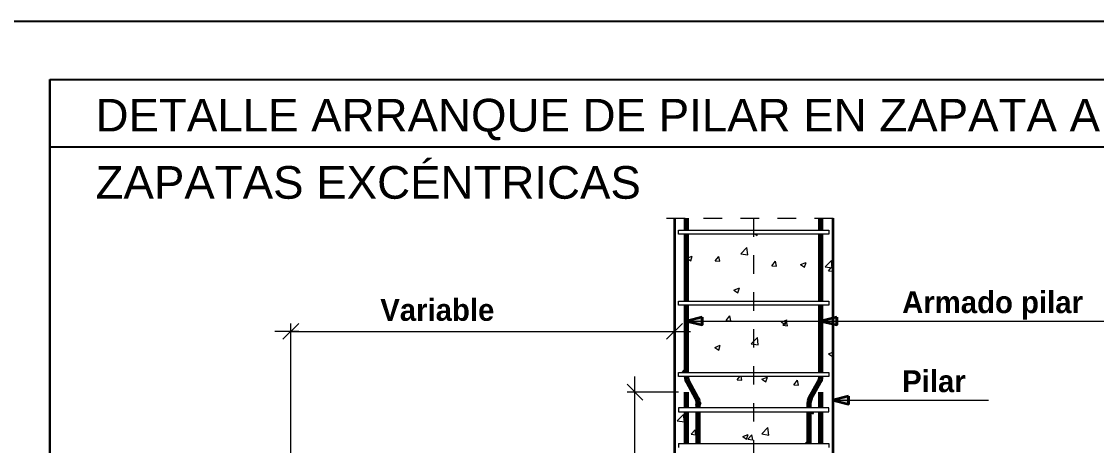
# Model space of a CAD drawing. Extents: x 2455 to 9764, y -806 to 181.
# Drawn here: x 4839.38 to 4845.19, y -563.35 to -561.05 of the extents above; entities that cross this region are included whole.
import ezdxf

# ---------------------------------------------------------------- set-up
doc = ezdxf.new("R2010")
doc.units = 0
doc.header["$LTSCALE"] = 0.2
doc.header["$MEASUREMENT"] = 0
doc.linetypes.add('DASHDOT', pattern=[1, 0.5, -0.25, 0, -0.25])
for name, color, linetype, lineweight in [('0-CYPE0', 1, 'CONTINUOUS', 13), ('0-CYPE1', 2, 'CONTINUOUS', 18), ('0-CYPE2', 4, 'CONTINUOUS', 35), ('0-CYPE4', 6, 'CONTINUOUS', 70)]:
    doc.layers.add(name, color=color, linetype=linetype, lineweight=lineweight)
doc.layers.add('01_cartela', color=6, linetype='CONTINUOUS', plot=False)
for name, color, linetype in [('07-TEXTOS', 7, 'CONTINUOUS'), ('CUADRO_LINEAS', 7, 'CONTINUOUS'), ('CYPECABECERA', 2, 'CONTINUOUS'), ('SALU_TABLA_DE_SIMBOLOS', 19, 'CONTINUOUS')]:
    doc.layers.add(name, color=color, linetype=linetype)
doc.styles.add('BERNARDO', font='GOTHICB.TTF')
doc.styles.add('Estilo1', font='swissel.ttf')

msp = doc.modelspace()

# ---------------------------------------------------------------- hatches: boundary and pattern name
at = {"layer": '0-CYPE2', "linetype": 'Continuous'}
for points in [[(4843.0611, -562.6501), (4842.9756, -562.6715), (4843.0611, -562.6929)], [(4843.7882, -562.6501), (4843.7026, -562.6715), (4843.7882, -562.6929)], [(4843.852, -563.0778), (4843.7665, -563.0992), (4843.852, -563.1205)]]:
    msp.add_hatch(color=256, dxfattribs=at).paths.add_polyline_path(points)

# ---------------------------------------------------------------- linework, layer by layer
at = {"layer": '0-CYPE0', "color": 2, "linetype": 'Continuous'}
for p, q in [((4843.3473, -562.201), (4843.3583, -562.2085)), ((4843.3583, -562.2085), (4843.3608, -562.201)), ((4843.2696, -562.3078), (4843.3029, -562.2731)), ((4843.2696, -562.3078), (4843.3076, -562.3137)), ((4843.3076, -562.3137), (4843.3029, -562.2731)), ((4842.9776, -562.332), (4842.9989, -562.3464)), ((4842.9777, -562.332), (4843.0076, -562.3205)), ((4842.9989, -562.3464), (4843.0076, -562.3206)), ((4843.1305, -562.3462), (4843.1511, -562.3216)), ((4843.1305, -562.3462), (4843.1561, -562.3484)), ((4843.1561, -562.3484), (4843.1511, -562.3216)), ((4843.4373, -562.373), (4843.4579, -562.3484)), ((4843.4373, -562.373), (4843.4628, -562.3753)), ((4843.4628, -562.3753), (4843.4579, -562.3484)), ((4843.5923, -562.3663), (4843.6222, -562.3548)), ((4843.5923, -562.3663), (4843.6135, -562.3806)), ((4843.6136, -562.3807), (4843.6222, -562.3548)), ((4843.726, -562.3786), (4843.7593, -562.3438)), ((4843.7641, -562.3845), (4843.7593, -562.3438)), ((4843.726, -562.3786), (4843.764, -562.3845)), ((4843.744, -562.3999), (4843.7646, -562.3753)), ((4843.744, -562.3999), (4843.7668, -562.4019)), ((4843.7668, -562.3869), (4843.7646, -562.3753)), ((4843.2329, -562.5042), (4843.2629, -562.4927)), ((4843.2329, -562.5042), (4843.2542, -562.5186)), ((4843.2542, -562.5186), (4843.2629, -562.4928)), ((4843.1898, -562.6679), (4843.2105, -562.6433)), ((4843.2154, -562.6701), (4843.2105, -562.6433)), ((4843.1898, -562.6679), (4843.2154, -562.6701)), ((4843.4882, -562.6764), (4843.5011, -562.6715)), ((4843.4882, -562.6764), (4843.5095, -562.6908)), ((4843.4966, -562.6947), (4843.5161, -562.6715)), ((4843.4966, -562.6947), (4843.5222, -562.697)), ((4843.5011, -562.6715), (4843.5182, -562.6649)), ((4843.5095, -562.6908), (4843.516, -562.6715)), ((4843.516, -562.6715), (4843.5182, -562.6649)), ((4843.5161, -562.6715), (4843.5172, -562.6701)), ((4843.5175, -562.6715), (4843.5172, -562.6701)), ((4843.5222, -562.697), (4843.5175, -562.6715)), ((4843.3391, -562.7818), (4843.3596, -562.7605)), ((4843.3643, -562.8011), (4843.3596, -562.7605)), ((4843.1289, -562.8144), (4843.1588, -562.8029)), ((4843.1289, -562.8144), (4843.1501, -562.8287)), ((4843.1501, -562.8287), (4843.1588, -562.8029)), ((4843.3263, -562.7952), (4843.3391, -562.7818)), ((4843.3263, -562.7952), (4843.3391, -562.7972)), ((4843.3391, -562.7972), (4843.3643, -562.8011)), ((4843.7435, -562.8486), (4843.7668, -562.8397)), ((4843.7435, -562.8486), (4843.7648, -562.863)), ((4843.7648, -562.863), (4843.7668, -562.857)), ((4842.9536, -562.9495), (4842.963, -562.9382)), ((4842.9651, -562.9495), (4842.963, -562.9382)), ((4843.2492, -562.9896), (4843.2649, -562.9709)), ((4843.2492, -562.9896), (4843.2748, -562.9918)), ((4843.2747, -562.9918), (4843.2709, -562.9709)), ((4843.3841, -562.9866), (4843.4054, -563.0009)), ((4843.3842, -562.9866), (4843.4141, -562.9751)), ((4843.4054, -563.0009), (4843.4141, -562.9751)), ((4843.5559, -563.0164), (4843.5766, -562.9918)), ((4843.5815, -563.0187), (4843.5766, -562.9918)), ((4843.5559, -563.0164), (4843.5815, -563.0187)), ((4843.0248, -563.1245), (4843.0397, -563.1188)), ((4843.0248, -563.1245), (4843.0397, -563.1346)), ((4843.0397, -563.1188), (4843.0548, -563.113)), ((4843.0461, -563.1389), (4843.0548, -563.113)), ((4842.9265, -563.2118), (4842.9598, -563.1771)), ((4842.9646, -563.2177), (4842.9599, -563.1771)), ((4843.0397, -563.1346), (4843.0461, -563.1388)), ((4843.6462, -563.1633), (4843.6607, -563.1731)), ((4843.6607, -563.1731), (4843.664, -563.1633)), ((4842.9265, -563.2118), (4842.9646, -563.2177)), ((4843.0018, -563.2844), (4843.0224, -563.2599)), ((4843.0018, -563.2844), (4843.0273, -563.2867)), ((4843.0273, -563.2867), (4843.0224, -563.2599)), ((4843.2801, -563.2967), (4843.31, -563.2852)), ((4843.2801, -563.2967), (4843.3014, -563.311)), ((4843.3014, -563.3111), (4843.31, -563.2852)), ((4843.3085, -563.3113), (4843.3291, -563.2867)), ((4843.3341, -563.3135), (4843.3291, -563.2867)), ((4843.383, -563.2826), (4843.4163, -563.2479)), ((4843.383, -563.2826), (4843.421, -563.2885)), ((4843.421, -563.2885), (4843.4163, -563.2479)), ((4843.3085, -563.3113), (4843.3341, -563.3135)), ((4843.6184, -563.3344), (4843.6359, -563.3135)), ((4843.6385, -563.3275), (4843.6359, -563.3135)), ((4843.6397, -563.3344), (4843.6385, -563.3275))]:
    msp.add_line(p, q, dxfattribs=at)
at = {"layer": '0-CYPE1', "linetype": 'DASHDOT'}
for p, q in [((4842.8687, -562.1155), (4843.8096, -562.1155)), ((4843.3391, -562.1155), (4843.3391, -565.6866))]:
    msp.add_line(p, q, dxfattribs=at)
at = {"layer": '0-CYPE1', "linetype": 'Continuous'}
for p, q in [((4842.9328, -562.1797), (4843.7454, -562.1797)), ((4842.9328, -562.201), (4842.9328, -562.1797)), ((4843.7454, -562.1797), (4843.7454, -562.201)), ((4843.7454, -562.201), (4842.9328, -562.201)), ((4842.9328, -562.5646), (4843.7454, -562.5646)), ((4842.9328, -562.5859), (4842.9328, -562.5646)), ((4843.7454, -562.5859), (4842.9328, -562.5859)), ((4843.7454, -562.5646), (4843.7454, -562.5859)), ((4840.7944, -562.7703), (4840.8799, -562.6847)), ((4840.8372, -564.147), (4840.8372, -562.6847)), ((4842.8687, -562.7703), (4842.9542, -562.6847)), ((4842.9759, -562.6715), (4844.099, -562.6715)), ((4844.099, -562.6715), (4845.5383, -562.6715)), ((4840.8799, -562.7275), (4840.7516, -562.7275)), ((4840.8372, -562.7275), (4842.9114, -562.7275)), ((4842.8687, -562.7275), (4842.997, -562.7275)), ((4842.9328, -562.9495), (4843.7454, -562.9495)), ((4842.9328, -562.9709), (4842.9328, -562.9495)), ((4843.7454, -562.9495), (4843.7454, -562.9709)), ((4842.6976, -563.0992), (4842.6976, -562.9709)), ((4843.7454, -562.9709), (4842.9328, -562.9709)), ((4842.7404, -563.0992), (4842.6548, -563.0136)), ((4842.9328, -563.0564), (4842.6548, -563.0564)), ((4842.6976, -564.1897), (4842.6976, -563.0564)), ((4843.7668, -563.0992), (4844.099, -563.0992)), ((4844.099, -563.0992), (4844.6086, -563.0992)), ((4843.7454, -563.1419), (4842.9328, -563.1419)), ((4842.9328, -563.1419), (4842.9328, -563.1633)), ((4842.9328, -563.1633), (4843.7454, -563.1633)), ((4843.7454, -563.1633), (4843.7454, -563.1419)), ((4842.9328, -563.3344), (4843.7454, -563.3344)), ((4842.9328, -563.3344), (4842.9328, -563.3558)), ((4843.7454, -563.3344), (4843.7454, -563.3558))]:
    msp.add_line(p, q, dxfattribs=at)
at = {"layer": '0-CYPE2', "linetype": 'Continuous'}
for p, q in [((4842.9114, -562.1155), (4842.9114, -564.1897)), ((4843.7668, -562.1155), (4843.7668, -564.1897))]:
    msp.add_line(p, q, dxfattribs=at)
for points in [[(4843.0611, -562.6501), (4842.9756, -562.6715), (4843.0611, -562.6929)], [(4843.0611, -562.6501), (4843.0611, -562.6929)], [(4843.7882, -562.6501), (4843.7026, -562.6715), (4843.7882, -562.6929)], [(4843.7882, -562.6501), (4843.7882, -562.6929)], [(4843.852, -563.0778), (4843.7665, -563.0992), (4843.852, -563.1205)], [(4843.852, -563.0778), (4843.852, -563.1205)]]:
    msp.add_lwpolyline(points, close=True, dxfattribs=at)
at = {"layer": '0-CYPE4', "linetype": 'Continuous'}
for p, q in [((4842.9756, -562.1797), (4842.9756, -562.1155)), ((4843.7026, -562.1797), (4843.7026, -562.1155)), ((4842.9756, -562.5646), (4842.9756, -562.201)), ((4843.7026, -562.5646), (4843.7026, -562.201)), ((4842.9756, -562.9495), (4842.9756, -562.5859)), ((4843.7026, -562.9495), (4843.7026, -562.5859)), ((4842.9756, -562.9752), (4842.9756, -562.9709)), ((4843.0328, -563.0885), (4842.9826, -562.9986)), ((4843.6455, -563.0885), (4843.6957, -562.9986)), ((4843.7026, -562.9752), (4843.7026, -562.9709)), ((4842.9756, -563.1419), (4842.9756, -563.0564)), ((4843.7026, -563.1419), (4843.7026, -563.0564)), ((4843.0397, -563.1419), (4843.0397, -563.1119)), ((4843.6385, -563.1419), (4843.6385, -563.1119)), ((4842.9756, -563.3344), (4842.9756, -563.1633)), ((4842.9756, -563.1677), (4842.9756, -563.1633)), ((4843.0397, -563.3344), (4843.0397, -563.1633)), ((4843.6385, -563.3344), (4843.6385, -563.1633)), ((4843.7026, -563.3344), (4843.7026, -563.1633))]:
    msp.add_line(p, q, dxfattribs=at)
for centre, start, end in [((4843.0183, -562.9752), 180.00002, 213.17852), ((4843.6599, -562.9752), 326.82149, 359.99998), ((4842.997, -563.1119), 0, 33.1785), ((4843.6813, -563.1119), 146.82147, 180.00002)]:
    msp.add_arc(centre, 0.0428, start, end, dxfattribs=at)
at = {"layer": '01_cartela', "color": 3}
msp.add_lwpolyline([(4817.7186, -561.0508), (4817.7186, -582.5858), (4848.3566, -582.5858), (4848.3566, -561.0508)], close=True, dxfattribs=at)
at = {"layer": 'CUADRO_LINEAS'}
msp.add_lwpolyline([(4839.5344, -561.3643), (4847.536, -561.3643), (4847.536, -567.2356), (4839.5344, -567.2356)], close=True, dxfattribs=at)
at = {"layer": 'CYPECABECERA', "color": 7, "linetype": 'Continuous'}
for p, q in [((4839.5344, -561.3643), (4847.536, -561.3643)), ((4839.5344, -561.3643), (4839.5344, -567.2356)), ((4839.5344, -561.7283), (4847.536, -561.7283))]:
    msp.add_line(p, q, dxfattribs=at)

# ---------------------------------------------------------------- texts
at = {"layer": '07-TEXTOS', "color": 5, "style": 'BERNARDO'}
for s, height, p in [('Variable', 0.11851, (4841.3208, -562.6705)), ('Armado pilar', 0.118507, (4844.1418, -562.6287)), ('Pilar', 0.11851, (4844.1418, -563.0564))]:
    msp.add_text(s, height=height, dxfattribs=at).set_placement(p)
at = {"layer": 'SALU_TABLA_DE_SIMBOLOS', "color": 1, "style": 'Estilo1'}
for s, p in [('DETALLE ARRANQUE DE PILAR EN ZAPATA AISLADA', (4839.782, -561.646)), ('ZAPATAS EXCÉNTRICAS', (4839.782, -562.0099))]:
    msp.add_text(s, height=0.17664, dxfattribs=at).set_placement(p)

doc.saveas('drawing.dxf')
